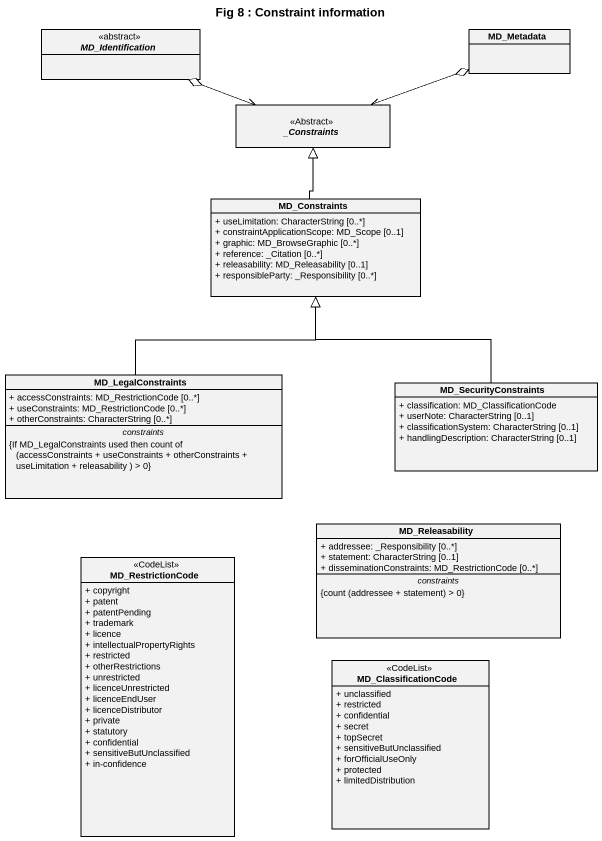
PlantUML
@startuml
title Fig 8 : Constraint information
hide circle
hide empty members
skinparam classAttributeIconSize 0
abstract class MD_Identification <<abstract>>
class MD_Metadata
abstract class "_Constraints" as Constraints <<Abstract>>
class MD_Constraints {
  + useLimitation: CharacterString [0..*]
  + constraintApplicationScope: MD_Scope [0..1]
  + graphic: MD_BrowseGraphic [0..*]
  + reference: _Citation [0..*]
  + releasability: MD_Releasability [0..1]
  + responsibleParty: _Responsibility [0..*]
}
class MD_LegalConstraints {
  + accessConstraints: MD_RestrictionCode [0..*]
  + useConstraints: MD_RestrictionCode [0..*]
  + otherConstraints: CharacterString [0..*]
  -- constraints --
  {field} {If MD_LegalConstraints used then count of (accessConstraints + useConstraints + otherConstraints + useLimitation + releasability ) > 0}
}
class MD_SecurityConstraints {
  + classification: MD_ClassificationCode
  + userNote: CharacterString [0..1]
  + classificationSystem: CharacterString [0..1]
  + handlingDescription: CharacterString [0..1]
}
class MD_Releasability {
  + addressee: _Responsibility [0..*]
  + statement: CharacterString [0..1]
  + disseminationConstraints: MD_RestrictionCode [0..*]
  -- constraints --
  {field} {count (addressee + statement) > 0}
}
class MD_RestrictionCode <<CodeList>> {
  + copyright
  + patent
  + patentPending
  + trademark
  + licence
  + intellectualPropertyRights
  + restricted
  + otherRestrictions
  + unrestricted
  + licenceUnrestricted
  + licenceEndUser
  + licenceDistributor
  + private
  + statutory
  + confidential
  + sensitiveButUnclassified
  + in-confidence
}
class MD_ClassificationCode <<CodeList>> {
  + unclassified
  + restricted
  + confidential
  + secret
  + topSecret
  + sensitiveButUnclassified
  + forOfficialUseOnly
  + protected
  + limitedDistribution
}
MD_Identification o-right-> Constraints
MD_Metadata o-left-> Constraints
MD_Constraints -up-|> Constraints
MD_LegalConstraints -up-|> MD_Constraints
MD_SecurityConstraints -up-|> MD_Constraints
@enduml
